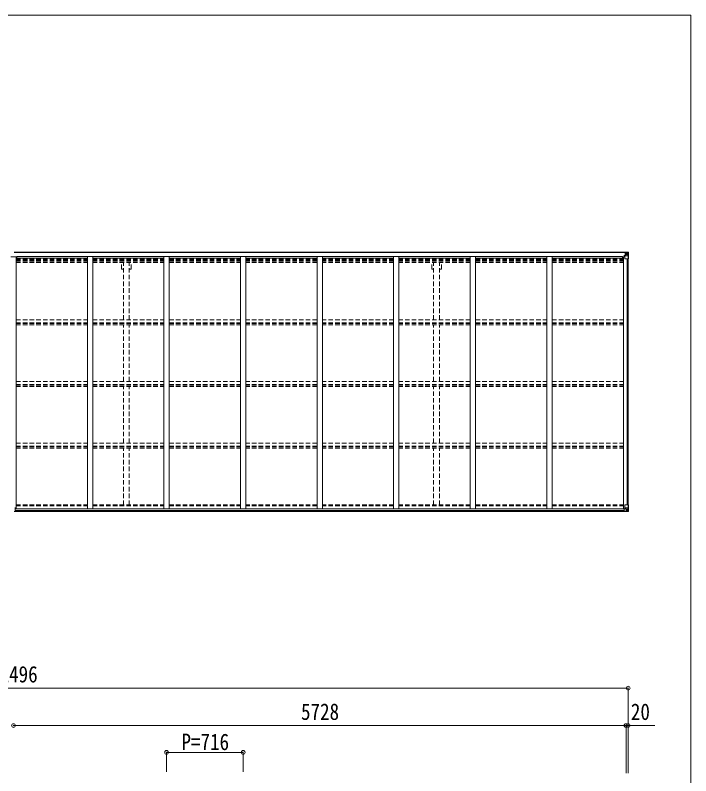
# Model space of a CAD drawing. Units: millimetres at full size, sheet at 1:35. Extents: x -9837 to 9837, y -6790 to 6790.
# Drawn here: x 3025 to 9343, y -318 to 6790 of the extents above; entities that cross this region are included whole.
import ezdxf
from ezdxf.enums import TextEntityAlignment as Align

# ---------------------------------------------------------------- set-up
doc = ezdxf.new("R2010")
doc.units = ezdxf.units.MM
doc.header["$LTSCALE"] = 35
doc.header["$PDMODE"] = 32
doc.header["$PDSIZE"] = 35
doc.linetypes.add('DASHED1', pattern=[1.8, 1.2, -0.6])
for name, color, linetype, lineweight in [('0-3_ELV2', 4, 'Continuous', 9), ('0-4_TABLE1', 6, 'Continuous', 9), ('0-6_OTH_LINE', 6, 'Continuous', 9), ('F-0_240', 7, 'Continuous', 9)]:
    doc.layers.add(name, color=color, linetype=linetype, lineweight=lineweight)
doc.styles.add('ＭＳ ゴシック', font='')
doc.styles.get('ＭＳ ゴシック').set_extended_font_data('MS Gothic')

msp = doc.modelspace()

# ---------------------------------------------------------------- linework, layer by layer
at = {"layer": '0-3_ELV2'}
for p, q in [((3015.34, 4574.06), (8735.34, 4574.06)), ((3015.34, 4571.91), (8735.34, 4571.91)), ((3033.84, 4531.94), (2983.84, 4531.94)), ((3033.84, 4531.94), (3033.84, 2177.96)), ((3033.84, 4518.26), (3699.84, 4518.26)), ((3041.34, 4518.26), (3041.34, 4533.77)), ((3041.34, 4533.77), (8704.34, 4533.77)), ((3699.84, 4533.76), (3699.84, 2177.96)), ((3749.84, 4533.76), (3749.84, 2177.96)), ((3749.84, 4518.26), (4415.84, 4518.26)), ((4415.84, 4533.76), (4415.84, 2177.96)), ((4465.84, 4533.76), (4465.84, 2177.96)), ((4465.84, 4518.26), (5131.84, 4518.26)), ((5131.84, 4533.76), (5131.84, 2177.96)), ((5181.84, 4533.76), (5181.84, 2177.96)), ((5847.84, 4518.26), (5181.84, 4518.26)), ((5847.84, 4533.76), (5847.84, 2177.96)), ((5897.84, 4533.76), (5897.84, 2177.96)), ((6563.84, 4518.26), (5897.84, 4518.26)), ((6563.84, 4533.76), (6563.84, 2177.96)), ((6613.84, 4533.76), (6613.84, 2177.96)), ((7279.84, 4518.26), (6613.84, 4518.26)), ((7279.84, 4533.76), (7279.84, 2177.96)), ((7329.84, 4533.76), (7329.84, 2177.96)), ((7329.84, 4518.26), (7995.84, 4518.26)), ((7995.84, 4533.76), (7995.84, 2177.96)), ((8045.84, 4533.76), (8045.84, 2177.96)), ((8045.84, 4518.26), (8711.84, 4518.26)), ((8704.34, 4518.26), (8704.34, 4533.77)), ((8711.84, 4531.94), (8711.84, 2177.96)), ((8711.84, 4531.94), (8724.84, 4531.94)), ((8747.14, 4513.29), (8747.14, 2213.98)), ((8756.84, 4513.29), (8756.84, 2213.98)), ((3015.34, 2152.19), (8730.34, 2152.19)), ((3025.34, 2177.96), (8732.1, 2177.96)), ((3025.34, 2175.7), (8720.34, 2175.7)), ((3025.34, 2160.08), (8720.34, 2160.08))]:
    msp.add_line(p, q, dxfattribs=at)
at = {"layer": '0-3_ELV2', "linetype": 'DASHED1'}
for p, q in [((3033.84, 4509.86), (3699.84, 4509.86)), ((3033.84, 4501.67), (3699.84, 4501.67)), ((3033.84, 4497.74), (3699.84, 4497.74)), ((3033.84, 4492.66), (3699.84, 4492.66)), ((3033.84, 4479.65), (3699.84, 4479.65)), ((3749.84, 4509.86), (4415.84, 4509.86)), ((3749.84, 4501.67), (4415.84, 4501.67)), ((3749.84, 4497.74), (4415.84, 4497.74)), ((3749.84, 4492.66), (4415.84, 4492.66)), ((3749.84, 4479.65), (4415.84, 4479.65)), ((4019.64, 4418.06), (4019.64, 4479.65)), ((4037.34, 3943.91), (4037.34, 4479.65)), ((4092.34, 3943.91), (4092.34, 4479.65)), ((4110.04, 4418.06), (4110.04, 4479.65)), ((4465.84, 4509.86), (5131.84, 4509.86)), ((4465.84, 4501.67), (5131.84, 4501.67)), ((4465.84, 4497.74), (5131.84, 4497.74)), ((4465.84, 4492.66), (5131.84, 4492.66)), ((4465.84, 4479.65), (5131.84, 4479.65)), ((5847.84, 4509.86), (5181.84, 4509.86)), ((5847.84, 4501.67), (5181.84, 4501.67)), ((5847.84, 4497.74), (5181.84, 4497.74)), ((5847.84, 4492.66), (5181.84, 4492.66)), ((5847.84, 4479.65), (5181.84, 4479.65)), ((6563.84, 4509.86), (5897.84, 4509.86)), ((6563.84, 4501.67), (5897.84, 4501.67)), ((6563.84, 4497.74), (5897.84, 4497.74)), ((6563.84, 4492.66), (5897.84, 4492.66)), ((6563.84, 4479.65), (5897.84, 4479.65)), ((7279.84, 4509.86), (6613.84, 4509.86)), ((7279.84, 4501.67), (6613.84, 4501.67)), ((7279.84, 4497.74), (6613.84, 4497.74)), ((7279.84, 4492.66), (6613.84, 4492.66)), ((7279.84, 4479.65), (6613.84, 4479.65)), ((6919.64, 4418.06), (6919.64, 4479.65)), ((6937.34, 3943.91), (6937.34, 4479.65)), ((6992.34, 3943.91), (6992.34, 4479.65)), ((7010.04, 4418.06), (7010.04, 4479.65)), ((7329.84, 4509.86), (7995.84, 4509.86)), ((7329.84, 4501.67), (7995.84, 4501.67)), ((7329.84, 4497.74), (7995.84, 4497.74)), ((7329.84, 4492.66), (7995.84, 4492.66)), ((7329.84, 4479.65), (7995.84, 4479.65)), ((8045.84, 4509.86), (8711.84, 4509.86)), ((8045.84, 4501.67), (8711.84, 4501.67)), ((8045.84, 4497.74), (8711.84, 4497.74)), ((8045.84, 4492.66), (8711.84, 4492.66)), ((8045.84, 4479.65), (8711.84, 4479.65)), ((4019.64, 4418.06), (4037.34, 4418.06)), ((4092.34, 4418.06), (4110.04, 4418.06)), ((6919.64, 4418.06), (6937.34, 4418.06)), ((6992.34, 4418.06), (7010.04, 4418.06)), ((3033.84, 3943.91), (3699.81, 3943.91)), ((3033.84, 3914.18), (3699.81, 3914.18)), ((3033.84, 3909.63), (3699.81, 3909.63)), ((3749.84, 3943.91), (4415.81, 3943.91)), ((3749.84, 3914.18), (4415.81, 3914.18)), ((3749.84, 3909.63), (4415.81, 3909.63)), ((4465.84, 3943.91), (5131.81, 3943.91)), ((4465.84, 3914.18), (5131.81, 3914.18)), ((4465.84, 3909.63), (5131.81, 3909.63)), ((5847.84, 3943.91), (5181.84, 3943.91)), ((5847.84, 3914.18), (5181.84, 3914.18)), ((5847.84, 3909.63), (5181.84, 3909.63)), ((6563.84, 3943.91), (5897.84, 3943.91)), ((6563.84, 3914.18), (5897.84, 3914.18)), ((6563.84, 3909.63), (5897.84, 3909.63)), ((7279.81, 3943.91), (6613.84, 3943.91)), ((7279.81, 3914.18), (6613.84, 3914.18)), ((7279.81, 3909.63), (6613.84, 3909.63)), ((7329.84, 3943.91), (7995.84, 3943.91)), ((7329.84, 3914.18), (7995.84, 3914.18)), ((7329.84, 3909.63), (7995.84, 3909.63)), ((8045.84, 3943.91), (8711.81, 3943.91)), ((8045.84, 3914.18), (8711.81, 3914.18)), ((8045.84, 3909.63), (8711.81, 3909.63)), ((3033.84, 3896.62), (3699.81, 3896.62)), ((3749.84, 3896.62), (4415.81, 3896.62)), ((4037.34, 3367.71), (4037.34, 3896.62)), ((4092.34, 3367.71), (4092.34, 3896.62)), ((4465.84, 3896.62), (5131.81, 3896.62)), ((5847.84, 3896.62), (5181.84, 3896.62)), ((6563.84, 3896.62), (5897.84, 3896.62)), ((7279.81, 3896.62), (6613.84, 3896.62)), ((6937.34, 3367.71), (6937.34, 3896.62)), ((6992.34, 3367.71), (6992.34, 3896.62)), ((7329.84, 3896.62), (7995.84, 3896.62)), ((8045.84, 3896.62), (8711.81, 3896.62)), ((3033.84, 3367.84), (3699.81, 3367.84)), ((3749.84, 3367.84), (4415.81, 3367.84)), ((4465.84, 3367.84), (5131.81, 3367.84)), ((5847.84, 3367.84), (5181.84, 3367.84)), ((6563.84, 3367.84), (5897.84, 3367.84)), ((7279.81, 3367.84), (6613.84, 3367.84)), ((7329.84, 3367.84), (7995.84, 3367.84)), ((8045.84, 3367.84), (8711.81, 3367.84)), ((3033.84, 3338.1), (3699.81, 3338.1)), ((3033.84, 3333.55), (3699.81, 3333.55)), ((3033.84, 3320.54), (3699.81, 3320.54)), ((3749.84, 3338.1), (4415.81, 3338.1)), ((3749.84, 3333.55), (4415.81, 3333.55)), ((3749.84, 3320.54), (4415.81, 3320.54)), ((4037.34, 2791.63), (4037.34, 3319.35)), ((4092.34, 2791.63), (4092.34, 3319.35)), ((4465.84, 3338.1), (5131.81, 3338.1)), ((4465.84, 3333.55), (5131.81, 3333.55)), ((4465.84, 3320.54), (5131.81, 3320.54)), ((5847.84, 3338.1), (5181.84, 3338.1)), ((5847.84, 3333.55), (5181.84, 3333.55)), ((5847.84, 3320.54), (5181.84, 3320.54)), ((6563.84, 3338.1), (5897.84, 3338.1)), ((6563.84, 3333.55), (5897.84, 3333.55)), ((6563.84, 3320.54), (5897.84, 3320.54)), ((7279.81, 3338.1), (6613.84, 3338.1)), ((7279.81, 3333.55), (6613.84, 3333.55)), ((7279.81, 3320.54), (6613.84, 3320.54)), ((6937.34, 2791.63), (6937.34, 3319.35)), ((6992.34, 2791.63), (6992.34, 3319.35)), ((7329.84, 3338.1), (7995.84, 3338.1)), ((7329.84, 3333.55), (7995.84, 3333.55)), ((7329.84, 3320.54), (7995.84, 3320.54)), ((8045.84, 3338.1), (8711.81, 3338.1)), ((8045.84, 3333.55), (8711.81, 3333.55)), ((8045.84, 3320.54), (8711.81, 3320.54)), ((3033.84, 2791.76), (3699.81, 2791.76)), ((3749.84, 2791.76), (4415.81, 2791.76)), ((4465.84, 2791.76), (5131.81, 2791.76)), ((5847.84, 2791.76), (5181.84, 2791.76)), ((6563.84, 2791.76), (5897.84, 2791.76)), ((7279.81, 2791.76), (6613.84, 2791.76)), ((7329.84, 2791.76), (7995.84, 2791.76)), ((8045.84, 2791.76), (8711.81, 2791.76)), ((3033.84, 2762.02), (3699.81, 2762.02)), ((3033.84, 2757.48), (3699.81, 2757.48)), ((3033.84, 2744.46), (3699.81, 2744.46)), ((3749.84, 2762.02), (4415.81, 2762.02)), ((3749.84, 2757.48), (4415.81, 2757.48)), ((3749.84, 2744.46), (4415.81, 2744.46)), ((4037.34, 2214.13), (4037.34, 2743.27)), ((4092.34, 2214.13), (4092.34, 2743.27)), ((4465.84, 2762.02), (5131.81, 2762.02)), ((4465.84, 2757.48), (5131.81, 2757.48)), ((4465.84, 2744.46), (5131.81, 2744.46)), ((5847.84, 2762.02), (5181.84, 2762.02)), ((5847.84, 2757.48), (5181.84, 2757.48)), ((5847.84, 2744.46), (5181.84, 2744.46)), ((6563.84, 2762.02), (5897.84, 2762.02)), ((6563.84, 2757.48), (5897.84, 2757.48)), ((6563.84, 2744.46), (5897.84, 2744.46)), ((7279.81, 2762.02), (6613.84, 2762.02)), ((7279.81, 2757.48), (6613.84, 2757.48)), ((7279.81, 2744.46), (6613.84, 2744.46)), ((6937.34, 2214.13), (6937.34, 2743.27)), ((6992.34, 2214.13), (6992.34, 2743.27)), ((7329.84, 2762.02), (7995.84, 2762.02)), ((7329.84, 2757.48), (7995.84, 2757.48)), ((7329.84, 2744.46), (7995.84, 2744.46)), ((8045.84, 2762.02), (8711.81, 2762.02)), ((8045.84, 2757.48), (8711.81, 2757.48)), ((8045.84, 2744.46), (8711.81, 2744.46)), ((3033.84, 2214.13), (3699.84, 2214.13)), ((3033.84, 2205.79), (3699.84, 2205.79)), ((3749.84, 2214.13), (4415.84, 2214.13)), ((3749.84, 2205.79), (4415.84, 2205.79)), ((4465.84, 2214.13), (5131.84, 2214.13)), ((4465.84, 2205.79), (5131.84, 2205.79)), ((5847.84, 2214.13), (5181.84, 2214.13)), ((5847.84, 2205.79), (5181.84, 2205.79)), ((6563.84, 2214.13), (5897.84, 2214.13)), ((6563.84, 2205.79), (5897.84, 2205.79)), ((7279.84, 2214.13), (6613.84, 2214.13)), ((7279.84, 2205.79), (6613.84, 2205.79)), ((7329.84, 2214.13), (7995.84, 2214.13)), ((7329.84, 2205.79), (7995.84, 2205.79)), ((8045.84, 2214.13), (8711.84, 2214.13)), ((8045.84, 2205.79), (8711.84, 2205.79))]:
    msp.add_line(p, q, dxfattribs=at)
at = {"layer": '0-4_TABLE1'}
for p, q in [((8718.84, 4569.31), (8718.84, 4571.91)), ((8724.84, 4570.99), (8718.84, 4570.99)), ((8719.84, 4571.91), (8719.84, 4570.99)), ((8719.84, 4569.26), (8734.85, 4569.13)), ((8725.04, 4574.49), (8723.35, 4574.06)), ((8734.85, 4569.29), (8724.84, 4569.38)), ((8725.04, 4574.49), (8725.34, 4574.49)), ((8725.34, 4574.49), (8725.34, 4574.06)), ((8736.01, 4549.93), (8725.67, 4548.28)), ((8725.67, 4547.65), (8736.01, 4549.3)), ((8726.84, 4570.22), (8726.84, 4571.91)), ((8726.84, 4571.25), (8734.84, 4571.25)), ((8726.84, 4571.22), (8734.84, 4571.22)), ((8726.84, 4570.22), (8735.34, 4570.22)), ((8730.34, 4574.06), (8730.34, 4576.69)), ((8730.34, 4576.69), (8757.9, 4575)), ((8736.84, 4575.4), (8730.34, 4575.8)), ((8730.34, 4574.88), (8735.34, 4574.79)), ((8731.34, 4549.19), (8731.34, 4569.16)), ((8735.23, 4568.92), (8731.34, 4568.92)), ((8731.34, 4565.29), (8735.34, 4565.29)), ((8731.34, 4557.09), (8735.34, 4557.09)), ((8734.84, 4571.25), (8734.84, 4569.29)), ((8734.85, 4569.13), (8734.85, 4569.29)), ((8735.34, 4570.58), (8736.84, 4570.58)), ((8735.34, 4567.05), (8748.84, 4567.05)), ((8735.34, 4553.49), (8748.84, 4553.49)), ((8736.01, 4549.3), (8736.01, 4549.93)), ((8736.84, 4550.19), (8736.84, 4576.29)), ((8736.84, 4576.17), (8748.84, 4575.39)), ((8743.36, 4559.85), (8743.36, 4558.89)), ((8751.17, 4566.99), (8748.84, 4567.05)), ((8748.84, 4553.49), (8751.17, 4553.52)), ((8748.84, 4553.49), (8748.84, 4553.49)), ((8748.93, 4575.39), (8756.85, 4574.91)), ((8751.17, 4553.52), (8751.17, 4566.99)), ((8755.45, 4540.17), (8751.31, 4552.26)), ((8752.03, 4570.5), (8754.76, 4574.17)), ((8755.99, 4573.94), (8756, 4573.87)), ((8756, 4513.29), (8756, 4573.87)), ((8757.9, 4574.96), (8757.9, 4574.99)), ((8758.84, 4574), (8758.84, 4513.29)), ((8725.39, 4548.2), (8720.34, 4548.16)), ((8720.34, 4531.94), (8720.34, 4548.16)), ((8720.34, 4546.44), (8724.84, 4546.41)), ((8720.34, 4536.29), (8724.84, 4536.29)), ((8721.34, 4548.17), (8721.34, 4546.43)), ((8724.84, 4514.29), (8724.84, 4547.39)), ((8748.84, 4539.96), (8724.84, 4539.96)), ((8725.67, 4548.28), (8725.67, 4547.65)), ((8758.84, 4513.29), (8725.84, 4513.29)), ((8755.45, 4540.17), (8748.84, 4539.96)), ((8724.84, 2212.98), (8724.84, 2179.88)), ((8758.84, 2213.98), (8725.84, 2213.98)), ((8756, 2213.98), (8756, 2153.4)), ((8758.84, 2153.27), (8758.84, 2213.98)), ((3025.34, 2156.05), (3025.34, 2188.37)), ((3025.34, 2156.05), (3025.34, 2156.02)), ((8720.34, 2176.83), (8720.34, 2156.67)), ((8730.34, 2177.77), (8721.34, 2177.74)), ((8721.34, 2155.96), (8730.34, 2155.9)), ((8748.84, 2187.31), (8724.84, 2187.31)), ((8725.67, 2179.63), (8736.01, 2177.97)), ((8725.67, 2178.99), (8725.67, 2179.63)), ((8733.32, 2177.77), (8725.67, 2178.99)), ((8736.84, 2177.77), (8730.34, 2177.77)), ((8730.34, 2150.59), (8730.34, 2156.53)), ((8736.01, 2177.97), (8736.01, 2177.77)), ((8736.84, 2177.77), (8736.84, 2150.98)), ((8736.84, 2173.78), (8748.84, 2173.78)), ((8748.84, 2160.23), (8736.84, 2160.23)), ((8736.84, 2151.1), (8748.84, 2151.88)), ((8744.32, 2167.42), (8744.32, 2168.38)), ((8755.45, 2187.1), (8748.84, 2187.31)), ((8748.84, 2173.78), (8748.84, 2173.78)), ((8748.84, 2173.78), (8751.17, 2173.75)), ((8751.17, 2160.28), (8748.84, 2160.22)), ((8748.93, 2151.89), (8756.85, 2152.36)), ((8751.17, 2173.75), (8751.17, 2160.28)), ((8755.45, 2187.1), (8751.31, 2175.02)), ((8752.03, 2156.77), (8754.76, 2153.11)), ((8755.99, 2153.33), (8756, 2153.4)), ((8757.9, 2152.32), (8757.9, 2152.27))]:
    msp.add_line(p, q, dxfattribs=at)
for points in [[(8724.84, 4570.99), (8724.84, 4569.37), (8718.84, 4569.42)], [(8730.34, 4575.29), (8735.34, 4575.29), (8735.34, 4549.83)], [(8742.4, 4561.77), (8741.44, 4561.77), (8741.44, 4560.81), (8742.4, 4560.81)], [(8744.32, 4562.73), (8744.32, 4563.69), (8743.36, 4563.69), (8743.36, 4562.73)], [(8743.36, 4558.89), (8744.32, 4558.89), (8744.32, 4559.85)], [(8745.28, 4560.81), (8746.24, 4560.81), (8746.24, 4561.77), (8745.28, 4561.77)], [(8720.34, 2156.67), (8720.35, 2156.57), (8730.34, 2156.53)], [(8757.9, 2152.27), (8748.84, 2151.72), (8730.34, 2150.59)], [(8742.4, 2166.46), (8741.44, 2166.46), (8741.44, 2165.5), (8742.4, 2165.5)], [(8744.32, 2168.38), (8743.36, 2168.38), (8743.36, 2167.42)], [(8743.36, 2164.54), (8743.36, 2163.58), (8744.32, 2163.58), (8744.32, 2164.54)], [(8745.28, 2165.5), (8746.24, 2165.5), (8746.24, 2166.46), (8745.28, 2166.46)]]:
    msp.add_lwpolyline(points, dxfattribs=at)
for centre in [(8743.84, 4561.29), (8743.84, 2165.98)]:
    msp.add_circle(centre, 5.3, dxfattribs=at)
for centre, radius, start, end in [((8719.7, 4576.95), 7.69, 263.56574, 271.03001), ((8734.84, 4571.75), 0.5, 270.00309, 0.00198), ((8734.84, 4571.72), 0.5, 269.99891, 359.99891), ((8734.84, 4568.79), 0.5, 359.95536, 89.47105), ((8734.83, 4568.62), 0.513, 358.95293, 88.11972), ((8735.9, 4550.86), 0.937, 276.73234, 357.67791), ((8735.9, 4550.23), 0.937, 276.73234, 357.67791), ((8742.4, 4562.73), 0.96, 270, 0), ((8742.4, 4559.85), 0.96, 0, 90), ((8745.28, 4562.73), 0.96, 180, 270), ((8745.28, 4559.85), 0.96, 90, 180), ((8754.71, 4574), 1.28, 357.54105, 48.82169), ((8756.69, 4587.61), 12.7, 264.89689, 270.75534), ((8757.84, 4574), 0.999, 0.04917, 86.5576), ((8757.84, 4574), 1, 359.99921, 86.49983), ((8757.84, 4573.96), 0.999, 0.04917, 86.5576), ((8725.78, 4547.35), 0.937, 96.73234, 177.67791), ((8725.78, 4546.72), 0.937, 96.73234, 177.67791), ((8725.84, 4514.29), 1, 180, 270), ((8725.84, 2212.98), 1, 90, 180), ((3024.34, 2188.37), 1, 0, 90), ((8725.78, 2180.56), 0.937, 182.32209, 263.26766), ((8725.78, 2179.92), 0.937, 182.32209, 263.26766), ((8735.9, 2177.04), 0.937, 50.93398, 83.26766), ((8742.4, 2167.42), 0.96, 270, 0), ((8742.4, 2164.54), 0.96, 0, 90), ((8745.28, 2167.42), 0.96, 180, 270), ((8745.28, 2164.54), 0.96, 90, 180), ((8754.71, 2153.27), 1.28, 311.17831, 2.45895), ((8756.69, 2139.66), 12.7, 89.24466, 95.10311), ((8757.84, 2153.31), 0.999, 273.4424, 359.95083), ((8757.84, 2153.27), 0.999, 273.4424, 359.95083), ((8757.84, 2153.27), 1, 273.50017, 0.00079)]:
    msp.add_arc(centre, radius, start, end, dxfattribs=at)
for centre, major_axis, ratio, start_param, end_param in [((8830.59, 4567.05), (-81.75, 0), 0.061163, 6.2824128, 6.2831853), ((8754.04, 4566.91), (-0.03, 5), 0.573921, 0.7672717, 1.551125), ((8752.58, 4553.54), (0, 3), 0.468246, 1.5772882, 2.0127935), ((8755.71, 4571.98), (0.02, 3), 0.466854, 0.125683, 0.7596956), ((8755.9, 4575.08), (-2, 0.12), 0.060933, 2.0712557, 3.1453404), ((8556.9, 4587.31), (-201, 12.36), 0.060933, 3.1453404, 3.145839), ((8754.73, 4542.52), (-0.85, 2.32), 0.403757, 3.0087805, 3.9744392), ((8721.34, 2176.83), (-1, -0.021), 0.906239, 4.6936843, 6.2644806), ((8721.34, 2156.67), (-1, 0.012), 0.707053, 0.1587743, 1.5795216), ((8830.59, 2160.23), (-81.75, 0), 0.061163, 0, 0.0007725), ((8754.04, 2160.36), (-0.03, -5), 0.573921, 4.7320603, 5.5159136), ((8752.58, 2173.73), (0, -3), 0.468246, 4.2703918, 4.7058971), ((8755.71, 2155.29), (0.02, -3), 0.466854, 5.5234897, 6.1575023), ((8754.73, 2184.75), (-0.85, -2.32), 0.403757, 2.3087461, 3.2744049), ((8755.9, 2152.19), (-2, -0.12), 0.060933, 3.1378449, 4.2119296), ((8556.9, 2139.96), (-201, -12.36), 0.060933, 3.1373463, 3.1378449)]:
    msp.add_ellipse(centre, major_axis=major_axis, ratio=ratio, start_param=start_param, end_param=end_param, dxfattribs=at)
at = {"layer": '0-6_OTH_LINE'}
for p, q in [((-2739.16, 501), (8756.84, 501)), ((8756.84, 501), (8756.84, -291.65)), ((3008.84, 151), (8736.84, 151)), ((8736.84, 151), (8736.84, -294.41)), ((8736.84, 151), (8756.84, 151)), ((8756.84, 151), (8756.84, -294.41)), ((4440.84, -99), (4440.84, -281.45)), ((4440.84, -99), (5156.84, -99)), ((5156.84, -99), (5156.84, -281.45))]:
    msp.add_line(p, q, dxfattribs=at)
at = {"layer": '0-6_OTH_LINE', "lineweight": 18}
msp.add_line((9005.67, 151), (8756.84, 151), dxfattribs=at)
at = {"layer": '0-6_OTH_LINE'}
for p in [(8756.84, 501), (3008.84, 151), (8736.84, 151), (8756.84, 151), (4440.84, -99), (5156.84, -99)]:
    msp.add_point(p, dxfattribs=at)
at = {"layer": 'F-0_240', "color": 5}
for p, q in [((-9837.4, 6790), (9342.6, 6790)), ((9342.6, 6790), (9342.6, -6790))]:
    msp.add_line(p, q, dxfattribs=at)

# ---------------------------------------------------------------- texts
at = {"layer": '0-6_OTH_LINE', "color": 7, "style": 'ＭＳ ゴシック', "width": 0.85}
for s, p in [('11496', (2790.09, 508)), ('5728', (5697.84, 158)), ('20', (8782.42, 157.58)), ('P=716', (4580.09, -124))]:
    msp.add_text(s, height=154, dxfattribs=at).set_placement(p, align=Align.BOTTOM_LEFT)

doc.saveas('drawing.dxf')
